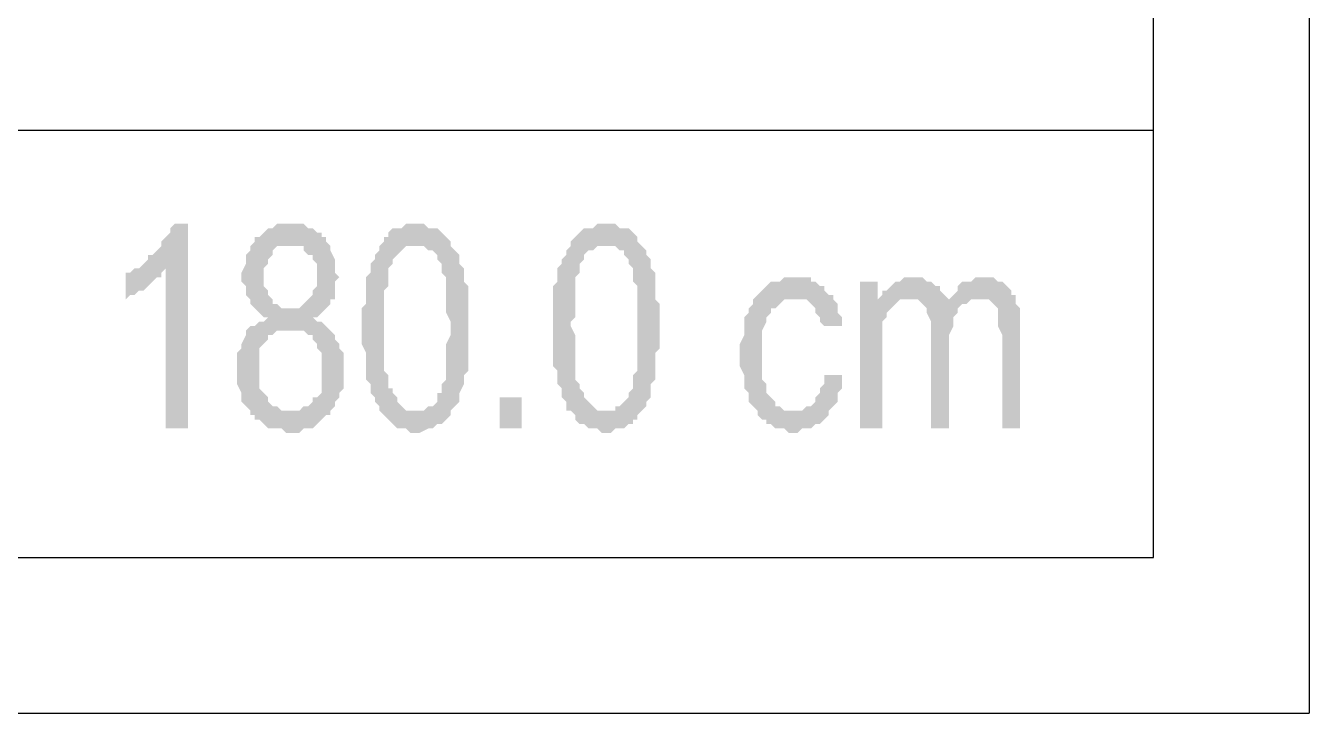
# Model space of a CAD drawing. Header units: inches. Extents: x 1387 to 2676, y -3005 to -2136.
# Drawn here: x 2562.568 to 2564.972, y -2154.737 to -2153.449 of the extents above; entities that cross this region are included whole.
import ezdxf

# ---------------------------------------------------------------- set-up
doc = ezdxf.new("R2010")
doc.units = ezdxf.units.IN
doc.header["$MEASUREMENT"] = 0
doc.layers.add('SAZE_DRAWINGS', color=7, linetype='Continuous')

msp = doc.modelspace()

# ---------------------------------------------------------------- hatches: boundary and pattern name
at = {"layer": 'SAZE_DRAWINGS'}
for points in [[(2562.871924, -2153.820394), (2562.846924, -2153.820394), (2562.83859, -2153.828728), (2562.83859, -2153.837061), (2562.830257, -2153.845394), (2562.821924, -2153.853728), (2562.821924, -2153.862061), (2562.81359, -2153.870394), (2562.805257, -2153.878728), (2562.796924, -2153.878728), (2562.796924, -2153.887061), (2562.78859, -2153.895394), (2562.780257, -2153.903728), (2562.830257, -2153.903728), (2562.830257, -2154.203728), (2562.871924, -2154.203728)], [(2563.06359, -2153.820394), (2563.06359, -2153.820394), (2563.03859, -2153.820394), (2563.030257, -2153.828728), (2563.021924, -2153.828728), (2563.021924, -2153.828728), (2563.01359, -2153.837061), (2563.005257, -2153.845394), (2562.996924, -2153.845394), (2562.996924, -2153.853728), (2562.98859, -2153.862061), (2562.98859, -2153.870394), (2562.980257, -2153.878728), (2562.980257, -2153.887061), (2562.980257, -2153.895394), (2562.971924, -2153.912061), (2562.971924, -2153.920394), (2562.971924, -2153.928728), (2562.980257, -2153.937061), (2562.980257, -2153.945394), (2562.980257, -2153.953728), (2562.98859, -2153.962061), (2562.98859, -2153.970394), (2562.98859, -2153.970394), (2562.996924, -2153.978728), (2563.005257, -2153.987061), (2563.01359, -2153.995394), (2563.021924, -2153.995394), (2563.021924, -2153.995394), (2563.01359, -2154.003728), (2563.005257, -2154.003728), (2562.996924, -2154.012061), (2562.98859, -2154.012061), (2562.980257, -2154.020394), (2562.980257, -2154.028728), (2562.980257, -2154.028728), (2562.971924, -2154.045394), (2562.971924, -2154.053728), (2562.96359, -2154.062061), (2562.96359, -2154.070394), (2562.96359, -2154.078728), (2562.96359, -2154.095394), (2562.96359, -2154.103728), (2562.96359, -2154.112061), (2562.96359, -2154.120394), (2562.971924, -2154.137061), (2562.971924, -2154.145394), (2562.971924, -2154.153728), (2562.980257, -2154.162061), (2562.98859, -2154.170394), (2562.98859, -2154.178728), (2563.06359, -2154.170394), (2563.055257, -2154.170394), (2563.046924, -2154.170394), (2563.03859, -2154.162061), (2563.030257, -2154.162061), (2563.021924, -2154.153728), (2563.021924, -2154.145394), (2563.01359, -2154.137061), (2563.005257, -2154.128728), (2563.005257, -2154.120394), (2563.005257, -2154.112061), (2563.005257, -2154.103728), (2563.005257, -2154.095394), (2563.005257, -2154.087061), (2563.005257, -2154.070394), (2563.005257, -2154.062061), (2563.005257, -2154.053728), (2563.01359, -2154.045394), (2563.021924, -2154.037061), (2563.021924, -2154.028728), (2563.030257, -2154.028728), (2563.03859, -2154.020394), (2563.046924, -2154.020394), (2563.055257, -2154.020394), (2563.06359, -2154.020394), (2563.13859, -2154.020394), (2563.130257, -2154.012061), (2563.121924, -2154.003728), (2563.11359, -2154.003728), (2563.105257, -2153.995394), (2563.105257, -2153.995394), (2563.11359, -2153.995394), (2563.121924, -2153.987061), (2563.130257, -2153.978728), (2563.06359, -2153.978728), (2563.055257, -2153.978728), (2563.046924, -2153.978728), (2563.03859, -2153.970394), (2563.030257, -2153.970394), (2563.030257, -2153.962061), (2563.021924, -2153.953728), (2563.021924, -2153.945394), (2563.01359, -2153.937061), (2563.01359, -2153.928728), (2563.01359, -2153.920394), (2563.01359, -2153.912061), (2563.01359, -2153.903728), (2563.021924, -2153.895394), (2563.021924, -2153.887061), (2563.030257, -2153.878728), (2563.030257, -2153.870394), (2563.03859, -2153.862061), (2563.046924, -2153.862061), (2563.055257, -2153.862061), (2563.06359, -2153.862061), (2563.130257, -2153.853728), (2563.130257, -2153.845394), (2563.121924, -2153.845394), (2563.121924, -2153.837061), (2563.11359, -2153.837061), (2563.105257, -2153.828728), (2563.096924, -2153.828728), (2563.08859, -2153.820394), (2563.080257, -2153.820394), (2563.071924, -2153.820394)], [(2563.296924, -2153.820394), (2563.296924, -2153.820394), (2563.280257, -2153.820394), (2563.271924, -2153.828728), (2563.26359, -2153.828728), (2563.255257, -2153.828728), (2563.246924, -2153.837061), (2563.246924, -2153.845394), (2563.23859, -2153.845394), (2563.23859, -2153.853728), (2563.230257, -2153.862061), (2563.296924, -2153.862061), (2563.305257, -2153.862061), (2563.31359, -2153.862061), (2563.31359, -2153.862061), (2563.321924, -2153.870394), (2563.330257, -2153.870394), (2563.33859, -2153.878728), (2563.33859, -2153.887061), (2563.346924, -2153.895394), (2563.346924, -2153.895394), (2563.346924, -2153.903728), (2563.346924, -2153.912061), (2563.355257, -2153.920394), (2563.355257, -2153.928728), (2563.355257, -2153.937061), (2563.355257, -2153.945394), (2563.355257, -2153.962061), (2563.355257, -2153.970394), (2563.355257, -2153.987061), (2563.36359, -2154.003728), (2563.36359, -2154.012061), (2563.36359, -2154.020394), (2563.36359, -2154.028728), (2563.355257, -2154.045394), (2563.355257, -2154.062061), (2563.355257, -2154.070394), (2563.355257, -2154.087061), (2563.355257, -2154.095394), (2563.355257, -2154.103728), (2563.355257, -2154.112061), (2563.346924, -2154.120394), (2563.346924, -2154.128728), (2563.346924, -2154.137061), (2563.33859, -2154.137061), (2563.33859, -2154.145394), (2563.33859, -2154.153728), (2563.330257, -2154.162061), (2563.321924, -2154.162061), (2563.31359, -2154.170394), (2563.305257, -2154.170394), (2563.296924, -2154.170394), (2563.230257, -2154.170394), (2563.23859, -2154.178728), (2563.246924, -2154.187061), (2563.255257, -2154.195394), (2563.255257, -2154.195394), (2563.26359, -2154.203728), (2563.271924, -2154.203728), (2563.280257, -2154.203728), (2563.28859, -2154.212061), (2563.296924, -2154.212061), (2563.296924, -2154.212061), (2563.305257, -2154.212061), (2563.321924, -2154.203728), (2563.330257, -2154.203728), (2563.330257, -2154.203728), (2563.33859, -2154.195394), (2563.346924, -2154.195394), (2563.355257, -2154.187061), (2563.355257, -2154.187061), (2563.36359, -2154.178728), (2563.36359, -2154.170394), (2563.371924, -2154.162061), (2563.380257, -2154.153728), (2563.380257, -2154.145394), (2563.380257, -2154.137061), (2563.38859, -2154.120394), (2563.38859, -2154.120394), (2563.38859, -2154.112061), (2563.38859, -2154.103728), (2563.396924, -2154.095394), (2563.396924, -2154.087061), (2563.396924, -2154.070394), (2563.396924, -2154.062061), (2563.396924, -2154.053728), (2563.396924, -2154.037061), (2563.396924, -2154.028728), (2563.396924, -2154.012061), (2563.396924, -2154.012061), (2563.396924, -2153.995394), (2563.396924, -2153.987061), (2563.396924, -2153.970394), (2563.396924, -2153.962061), (2563.396924, -2153.953728), (2563.396924, -2153.945394), (2563.396924, -2153.937061), (2563.38859, -2153.928728), (2563.38859, -2153.912061), (2563.38859, -2153.903728), (2563.380257, -2153.895394), (2563.380257, -2153.887061), (2563.380257, -2153.878728), (2563.371924, -2153.870394), (2563.36359, -2153.862061), (2563.36359, -2153.853728), (2563.355257, -2153.845394), (2563.346924, -2153.837061), (2563.33859, -2153.828728), (2563.33859, -2153.828728), (2563.330257, -2153.828728), (2563.321924, -2153.828728), (2563.31359, -2153.820394), (2563.305257, -2153.820394)], [(2563.655257, -2153.820394), (2563.655257, -2153.820394), (2563.63859, -2153.820394), (2563.630257, -2153.828728), (2563.621924, -2153.828728), (2563.61359, -2153.828728), (2563.605257, -2153.837061), (2563.596924, -2153.845394), (2563.596924, -2153.845394), (2563.58859, -2153.853728), (2563.58859, -2153.862061), (2563.655257, -2153.862061), (2563.655257, -2153.862061), (2563.66359, -2153.862061), (2563.671924, -2153.862061), (2563.680257, -2153.870394), (2563.68859, -2153.870394), (2563.68859, -2153.878728), (2563.696924, -2153.887061), (2563.696924, -2153.895394), (2563.696924, -2153.895394), (2563.705257, -2153.903728), (2563.705257, -2153.912061), (2563.705257, -2153.920394), (2563.705257, -2153.928728), (2563.71359, -2153.937061), (2563.71359, -2153.945394), (2563.71359, -2153.962061), (2563.71359, -2153.970394), (2563.71359, -2153.987061), (2563.71359, -2154.003728), (2563.71359, -2154.012061), (2563.71359, -2154.020394), (2563.71359, -2154.028728), (2563.71359, -2154.045394), (2563.71359, -2154.062061), (2563.71359, -2154.070394), (2563.71359, -2154.087061), (2563.71359, -2154.095394), (2563.705257, -2154.103728), (2563.705257, -2154.112061), (2563.705257, -2154.120394), (2563.705257, -2154.128728), (2563.696924, -2154.137061), (2563.696924, -2154.137061), (2563.696924, -2154.145394), (2563.68859, -2154.153728), (2563.680257, -2154.162061), (2563.671924, -2154.162061), (2563.671924, -2154.170394), (2563.66359, -2154.170394), (2563.655257, -2154.170394), (2563.58859, -2154.170394), (2563.596924, -2154.178728), (2563.596924, -2154.187061), (2563.605257, -2154.195394), (2563.61359, -2154.195394), (2563.621924, -2154.203728), (2563.630257, -2154.203728), (2563.63859, -2154.203728), (2563.646924, -2154.212061), (2563.655257, -2154.212061), (2563.655257, -2154.212061), (2563.66359, -2154.212061), (2563.671924, -2154.203728), (2563.680257, -2154.203728), (2563.68859, -2154.203728), (2563.696924, -2154.195394), (2563.705257, -2154.195394), (2563.705257, -2154.187061), (2563.71359, -2154.187061), (2563.71359, -2154.178728), (2563.721924, -2154.170394), (2563.730257, -2154.162061), (2563.730257, -2154.153728), (2563.73859, -2154.145394), (2563.73859, -2154.137061), (2563.73859, -2154.120394), (2563.73859, -2154.120394), (2563.746924, -2154.112061), (2563.746924, -2154.103728), (2563.746924, -2154.095394), (2563.746924, -2154.087061), (2563.746924, -2154.070394), (2563.746924, -2154.062061), (2563.755257, -2154.053728), (2563.755257, -2154.037061), (2563.755257, -2154.028728), (2563.755257, -2154.012061), (2563.755257, -2154.012061), (2563.755257, -2153.995394), (2563.755257, -2153.987061), (2563.755257, -2153.970394), (2563.746924, -2153.962061), (2563.746924, -2153.953728), (2563.746924, -2153.945394), (2563.746924, -2153.937061), (2563.746924, -2153.928728), (2563.746924, -2153.912061), (2563.73859, -2153.903728), (2563.73859, -2153.895394), (2563.73859, -2153.887061), (2563.730257, -2153.878728), (2563.730257, -2153.870394), (2563.721924, -2153.862061), (2563.71359, -2153.853728), (2563.71359, -2153.845394), (2563.705257, -2153.837061), (2563.696924, -2153.828728), (2563.696924, -2153.828728), (2563.68859, -2153.828728), (2563.680257, -2153.828728), (2563.671924, -2153.820394), (2563.66359, -2153.820394)], [(2563.130257, -2153.853728), (2563.06359, -2153.862061), (2563.08859, -2153.862061), (2563.08859, -2153.870394), (2563.096924, -2153.878728), (2563.105257, -2153.878728), (2563.105257, -2153.887061), (2563.11359, -2153.895394), (2563.11359, -2153.912061), (2563.11359, -2153.920394), (2563.11359, -2153.928728), (2563.11359, -2153.937061), (2563.105257, -2153.945394), (2563.105257, -2153.953728), (2563.096924, -2153.962061), (2563.096924, -2153.962061), (2563.08859, -2153.970394), (2563.080257, -2153.978728), (2563.071924, -2153.978728), (2563.06359, -2153.978728), (2563.130257, -2153.978728), (2563.13859, -2153.970394), (2563.13859, -2153.962061), (2563.146924, -2153.962061), (2563.146924, -2153.953728), (2563.146924, -2153.945394), (2563.146924, -2153.928728), (2563.155257, -2153.920394), (2563.146924, -2153.912061), (2563.146924, -2153.903728), (2563.146924, -2153.895394), (2563.146924, -2153.887061), (2563.13859, -2153.870394), (2563.13859, -2153.862061)], [(2563.230257, -2153.862061), (2563.230257, -2153.870394), (2563.221924, -2153.878728), (2563.221924, -2153.887061), (2563.21359, -2153.895394), (2563.21359, -2153.903728), (2563.21359, -2153.912061), (2563.205257, -2153.920394), (2563.205257, -2153.928728), (2563.205257, -2153.937061), (2563.205257, -2153.945394), (2563.205257, -2153.953728), (2563.205257, -2153.970394), (2563.196924, -2153.978728), (2563.196924, -2153.987061), (2563.196924, -2154.003728), (2563.196924, -2154.012061), (2563.196924, -2154.020394), (2563.196924, -2154.037061), (2563.196924, -2154.045394), (2563.205257, -2154.062061), (2563.205257, -2154.070394), (2563.205257, -2154.087061), (2563.205257, -2154.095394), (2563.205257, -2154.103728), (2563.205257, -2154.112061), (2563.21359, -2154.120394), (2563.21359, -2154.128728), (2563.21359, -2154.137061), (2563.221924, -2154.145394), (2563.221924, -2154.153728), (2563.230257, -2154.162061), (2563.230257, -2154.170394), (2563.230257, -2154.170394), (2563.296924, -2154.170394), (2563.296924, -2154.170394), (2563.28859, -2154.170394), (2563.280257, -2154.170394), (2563.271924, -2154.162061), (2563.26359, -2154.153728), (2563.26359, -2154.145394), (2563.255257, -2154.137061), (2563.255257, -2154.137061), (2563.255257, -2154.128728), (2563.246924, -2154.128728), (2563.246924, -2154.120394), (2563.246924, -2154.112061), (2563.246924, -2154.103728), (2563.23859, -2154.095394), (2563.23859, -2154.078728), (2563.23859, -2154.070394), (2563.23859, -2154.053728), (2563.23859, -2154.045394), (2563.23859, -2154.028728), (2563.23859, -2154.012061), (2563.23859, -2154.003728), (2563.23859, -2153.995394), (2563.23859, -2153.978728), (2563.23859, -2153.962061), (2563.23859, -2153.953728), (2563.23859, -2153.945394), (2563.246924, -2153.937061), (2563.246924, -2153.920394), (2563.246924, -2153.912061), (2563.246924, -2153.903728), (2563.255257, -2153.895394), (2563.255257, -2153.895394), (2563.255257, -2153.887061), (2563.26359, -2153.878728), (2563.271924, -2153.870394), (2563.271924, -2153.870394), (2563.280257, -2153.862061), (2563.28859, -2153.862061), (2563.296924, -2153.862061)], [(2563.58859, -2153.862061), (2563.580257, -2153.870394), (2563.580257, -2153.878728), (2563.571924, -2153.887061), (2563.571924, -2153.895394), (2563.56359, -2153.903728), (2563.56359, -2153.912061), (2563.56359, -2153.920394), (2563.56359, -2153.928728), (2563.555257, -2153.937061), (2563.555257, -2153.945394), (2563.555257, -2153.953728), (2563.555257, -2153.970394), (2563.555257, -2153.978728), (2563.555257, -2153.987061), (2563.555257, -2154.003728), (2563.555257, -2154.012061), (2563.555257, -2154.020394), (2563.555257, -2154.037061), (2563.555257, -2154.045394), (2563.555257, -2154.062061), (2563.555257, -2154.070394), (2563.555257, -2154.087061), (2563.56359, -2154.095394), (2563.56359, -2154.103728), (2563.56359, -2154.112061), (2563.56359, -2154.120394), (2563.571924, -2154.128728), (2563.571924, -2154.137061), (2563.571924, -2154.145394), (2563.580257, -2154.153728), (2563.580257, -2154.162061), (2563.580257, -2154.170394), (2563.58859, -2154.170394), (2563.655257, -2154.170394), (2563.646924, -2154.170394), (2563.646924, -2154.170394), (2563.63859, -2154.170394), (2563.630257, -2154.162061), (2563.621924, -2154.153728), (2563.61359, -2154.145394), (2563.61359, -2154.137061), (2563.61359, -2154.137061), (2563.605257, -2154.128728), (2563.605257, -2154.128728), (2563.605257, -2154.120394), (2563.596924, -2154.112061), (2563.596924, -2154.103728), (2563.596924, -2154.095394), (2563.596924, -2154.078728), (2563.596924, -2154.070394), (2563.596924, -2154.053728), (2563.596924, -2154.045394), (2563.596924, -2154.028728), (2563.58859, -2154.012061), (2563.58859, -2154.003728), (2563.596924, -2153.995394), (2563.596924, -2153.978728), (2563.596924, -2153.962061), (2563.596924, -2153.953728), (2563.596924, -2153.945394), (2563.596924, -2153.937061), (2563.596924, -2153.920394), (2563.605257, -2153.912061), (2563.605257, -2153.903728), (2563.605257, -2153.895394), (2563.605257, -2153.895394), (2563.61359, -2153.887061), (2563.61359, -2153.878728), (2563.621924, -2153.870394), (2563.630257, -2153.870394), (2563.63859, -2153.862061), (2563.646924, -2153.862061), (2563.655257, -2153.862061)], [(2562.780257, -2153.903728), (2562.771924, -2153.903728), (2562.76359, -2153.912061), (2562.755257, -2153.912061), (2562.755257, -2153.962061), (2562.755257, -2153.962061), (2562.76359, -2153.953728), (2562.771924, -2153.953728), (2562.780257, -2153.945394), (2562.78859, -2153.945394), (2562.796924, -2153.937061), (2562.796924, -2153.937061), (2562.805257, -2153.928728), (2562.81359, -2153.920394), (2562.821924, -2153.920394), (2562.821924, -2153.912061), (2562.830257, -2153.903728)], [(2564.005257, -2153.920394), (2564.005257, -2153.920394), (2563.98859, -2153.920394), (2563.980257, -2153.928728), (2563.971924, -2153.928728), (2563.96359, -2153.928728), (2563.955257, -2153.937061), (2563.955257, -2153.937061), (2563.946924, -2153.945394), (2563.93859, -2153.953728), (2563.930257, -2153.962061), (2563.930257, -2153.970394), (2563.921924, -2153.978728), (2563.921924, -2153.987061), (2563.91359, -2153.995394), (2563.91359, -2154.003728), (2563.91359, -2154.012061), (2563.91359, -2154.020394), (2563.91359, -2154.028728), (2563.905257, -2154.045394), (2563.905257, -2154.053728), (2563.905257, -2154.062061), (2563.905257, -2154.078728), (2563.905257, -2154.087061), (2563.91359, -2154.103728), (2563.91359, -2154.112061), (2563.91359, -2154.120394), (2563.91359, -2154.128728), (2563.921924, -2154.137061), (2563.921924, -2154.145394), (2563.921924, -2154.153728), (2563.930257, -2154.162061), (2563.93859, -2154.170394), (2564.005257, -2154.170394), (2564.005257, -2154.170394), (2563.996924, -2154.170394), (2563.98859, -2154.170394), (2563.980257, -2154.162061), (2563.971924, -2154.162061), (2563.971924, -2154.153728), (2563.96359, -2154.145394), (2563.96359, -2154.145394), (2563.955257, -2154.137061), (2563.955257, -2154.128728), (2563.955257, -2154.120394), (2563.946924, -2154.112061), (2563.946924, -2154.103728), (2563.946924, -2154.087061), (2563.946924, -2154.078728), (2563.946924, -2154.062061), (2563.946924, -2154.062061), (2563.946924, -2154.053728), (2563.946924, -2154.037061), (2563.946924, -2154.028728), (2563.946924, -2154.020394), (2563.955257, -2154.003728), (2563.955257, -2153.995394), (2563.96359, -2153.987061), (2563.96359, -2153.987061), (2563.96359, -2153.978728), (2563.971924, -2153.978728), (2563.980257, -2153.970394), (2563.98859, -2153.962061), (2563.98859, -2153.962061), (2563.996924, -2153.962061), (2564.01359, -2153.962061), (2564.080257, -2153.953728), (2564.071924, -2153.953728), (2564.06359, -2153.945394), (2564.06359, -2153.937061), (2564.055257, -2153.937061), (2564.046924, -2153.928728), (2564.03859, -2153.928728), (2564.03859, -2153.920394), (2564.030257, -2153.920394), (2564.01359, -2153.920394)], [(2564.16359, -2153.928728), (2564.130257, -2153.928728), (2564.130257, -2154.203728), (2564.171924, -2154.203728), (2564.171924, -2154.062061), (2564.171924, -2154.053728), (2564.171924, -2154.037061), (2564.171924, -2154.028728), (2564.171924, -2154.020394), (2564.171924, -2154.012061), (2564.171924, -2154.003728), (2564.180257, -2153.995394), (2564.180257, -2153.987061), (2564.18859, -2153.978728), (2564.196924, -2153.970394), (2564.196924, -2153.970394), (2564.16359, -2153.962061)], [(2564.230257, -2153.920394), (2564.21359, -2153.920394), (2564.205257, -2153.928728), (2564.196924, -2153.928728), (2564.18859, -2153.937061), (2564.18859, -2153.937061), (2564.180257, -2153.945394), (2564.171924, -2153.945394), (2564.171924, -2153.953728), (2564.221924, -2153.962061), (2564.221924, -2153.962061), (2564.230257, -2153.962061), (2564.23859, -2153.962061), (2564.246924, -2153.970394), (2564.296924, -2153.970394), (2564.296924, -2153.962061), (2564.28859, -2153.953728), (2564.280257, -2153.945394), (2564.280257, -2153.937061), (2564.271924, -2153.937061), (2564.271924, -2153.937061), (2564.26359, -2153.928728), (2564.255257, -2153.928728), (2564.246924, -2153.920394), (2564.23859, -2153.920394)], [(2564.36359, -2153.920394), (2564.36359, -2153.920394), (2564.346924, -2153.920394), (2564.33859, -2153.928728), (2564.330257, -2153.928728), (2564.321924, -2153.928728), (2564.31359, -2153.937061), (2564.31359, -2153.945394), (2564.305257, -2153.953728), (2564.296924, -2153.962061), (2564.355257, -2153.962061), (2564.36359, -2153.962061), (2564.371924, -2153.962061), (2564.380257, -2153.970394), (2564.380257, -2153.970394), (2564.38859, -2153.978728), (2564.38859, -2153.987061), (2564.38859, -2153.995394), (2564.38859, -2154.003728), (2564.38859, -2154.012061), (2564.396924, -2154.028728), (2564.396924, -2154.203728), (2564.430257, -2154.203728), (2564.430257, -2154.012061), (2564.430257, -2154.012061), (2564.430257, -2153.995394), (2564.430257, -2153.987061), (2564.430257, -2153.978728), (2564.421924, -2153.970394), (2564.421924, -2153.953728), (2564.41359, -2153.953728), (2564.41359, -2153.945394), (2564.405257, -2153.937061), (2564.405257, -2153.937061), (2564.396924, -2153.928728), (2564.38859, -2153.928728), (2564.380257, -2153.920394), (2564.371924, -2153.920394)], [(2564.080257, -2153.953728), (2564.01359, -2153.962061), (2564.01359, -2153.962061), (2564.030257, -2153.962061), (2564.03859, -2153.970394), (2564.03859, -2153.970394), (2564.046924, -2153.978728), (2564.046924, -2153.987061), (2564.055257, -2153.995394), (2564.055257, -2154.003728), (2564.06359, -2154.012061), (2564.096924, -2154.012061), (2564.096924, -2154.003728), (2564.096924, -2153.995394), (2564.08859, -2153.987061), (2564.08859, -2153.970394), (2564.080257, -2153.962061)], [(2564.171924, -2153.953728), (2564.16359, -2153.962061), (2564.196924, -2153.970394), (2564.205257, -2153.962061), (2564.21359, -2153.962061), (2564.221924, -2153.962061)], [(2564.296924, -2153.962061), (2564.296924, -2153.970394), (2564.246924, -2153.970394), (2564.255257, -2153.978728), (2564.255257, -2153.978728), (2564.255257, -2153.987061), (2564.26359, -2154.003728), (2564.26359, -2154.012061), (2564.26359, -2154.020394), (2564.26359, -2154.203728), (2564.296924, -2154.203728), (2564.296924, -2154.045394), (2564.296924, -2154.037061), (2564.296924, -2154.028728), (2564.305257, -2154.012061), (2564.305257, -2154.003728), (2564.305257, -2153.995394), (2564.31359, -2153.987061), (2564.31359, -2153.978728), (2564.31359, -2153.978728), (2564.321924, -2153.970394), (2564.330257, -2153.970394), (2564.33859, -2153.962061), (2564.346924, -2153.962061), (2564.355257, -2153.962061)], [(2563.13859, -2154.020394), (2563.06359, -2154.020394), (2563.08859, -2154.020394), (2563.096924, -2154.028728), (2563.105257, -2154.028728), (2563.105257, -2154.037061), (2563.11359, -2154.045394), (2563.11359, -2154.053728), (2563.121924, -2154.062061), (2563.121924, -2154.070394), (2563.121924, -2154.087061), (2563.121924, -2154.095394), (2563.121924, -2154.103728), (2563.121924, -2154.112061), (2563.121924, -2154.120394), (2563.121924, -2154.137061), (2563.11359, -2154.145394), (2563.105257, -2154.145394), (2563.105257, -2154.153728), (2563.096924, -2154.162061), (2563.08859, -2154.162061), (2563.080257, -2154.170394), (2563.071924, -2154.170394), (2563.06359, -2154.170394), (2562.98859, -2154.178728), (2562.996924, -2154.178728), (2562.996924, -2154.187061), (2563.005257, -2154.187061), (2563.01359, -2154.195394), (2563.021924, -2154.203728), (2563.030257, -2154.203728), (2563.03859, -2154.203728), (2563.046924, -2154.203728), (2563.055257, -2154.212061), (2563.06359, -2154.212061), (2563.071924, -2154.212061), (2563.080257, -2154.212061), (2563.08859, -2154.203728), (2563.096924, -2154.203728), (2563.105257, -2154.203728), (2563.11359, -2154.195394), (2563.11359, -2154.195394), (2563.121924, -2154.187061), (2563.130257, -2154.178728), (2563.13859, -2154.178728), (2563.13859, -2154.170394), (2563.146924, -2154.162061), (2563.146924, -2154.153728), (2563.155257, -2154.145394), (2563.155257, -2154.137061), (2563.16359, -2154.128728), (2563.16359, -2154.112061), (2563.16359, -2154.103728), (2563.16359, -2154.095394), (2563.16359, -2154.095394), (2563.16359, -2154.078728), (2563.16359, -2154.070394), (2563.16359, -2154.062061), (2563.155257, -2154.053728), (2563.155257, -2154.045394), (2563.146924, -2154.037061), (2563.146924, -2154.028728)], [(2564.06359, -2154.103728), (2564.06359, -2154.120394), (2564.055257, -2154.128728), (2564.055257, -2154.137061), (2564.046924, -2154.145394), (2564.046924, -2154.153728), (2564.03859, -2154.162061), (2564.030257, -2154.162061), (2564.021924, -2154.170394), (2564.01359, -2154.170394), (2564.005257, -2154.170394), (2563.93859, -2154.170394), (2563.93859, -2154.178728), (2563.946924, -2154.187061), (2563.955257, -2154.187061), (2563.955257, -2154.195394), (2563.96359, -2154.195394), (2563.971924, -2154.203728), (2563.980257, -2154.203728), (2563.98859, -2154.203728), (2563.996924, -2154.212061), (2564.005257, -2154.212061), (2564.01359, -2154.212061), (2564.021924, -2154.203728), (2564.030257, -2154.203728), (2564.03859, -2154.203728), (2564.046924, -2154.195394), (2564.055257, -2154.195394), (2564.06359, -2154.187061), (2564.071924, -2154.178728), (2564.071924, -2154.178728), (2564.071924, -2154.170394), (2564.080257, -2154.162061), (2564.08859, -2154.153728), (2564.08859, -2154.145394), (2564.08859, -2154.137061), (2564.096924, -2154.128728), (2564.096924, -2154.120394), (2564.096924, -2154.103728)]]:
    msp.add_hatch(color=3, dxfattribs=at).paths.add_polyline_path(points)

# ---------------------------------------------------------------- linework, layer by layer
at = {"layer": 'SAZE_DRAWINGS', "color": 3}
for points in [[(2564.971924, -2144.520394), (2564.971924, -2154.737061)], [(2564.680257, -2154.445394), (2564.680257, -2144.820394)], [(2554.555257, -2153.645394), (2564.680257, -2153.645394)], [(2554.555257, -2154.445394), (2564.680257, -2154.445394)], [(2554.26359, -2154.737061), (2564.971924, -2154.737061)]]:
    msp.add_lwpolyline(points, dxfattribs=at)
msp.add_solid([(2563.455257, -2154.203728), (2563.455257, -2154.145394), (2563.496924, -2154.203728), (2563.496924, -2154.145394)], dxfattribs=at)

doc.saveas('drawing.dxf')
